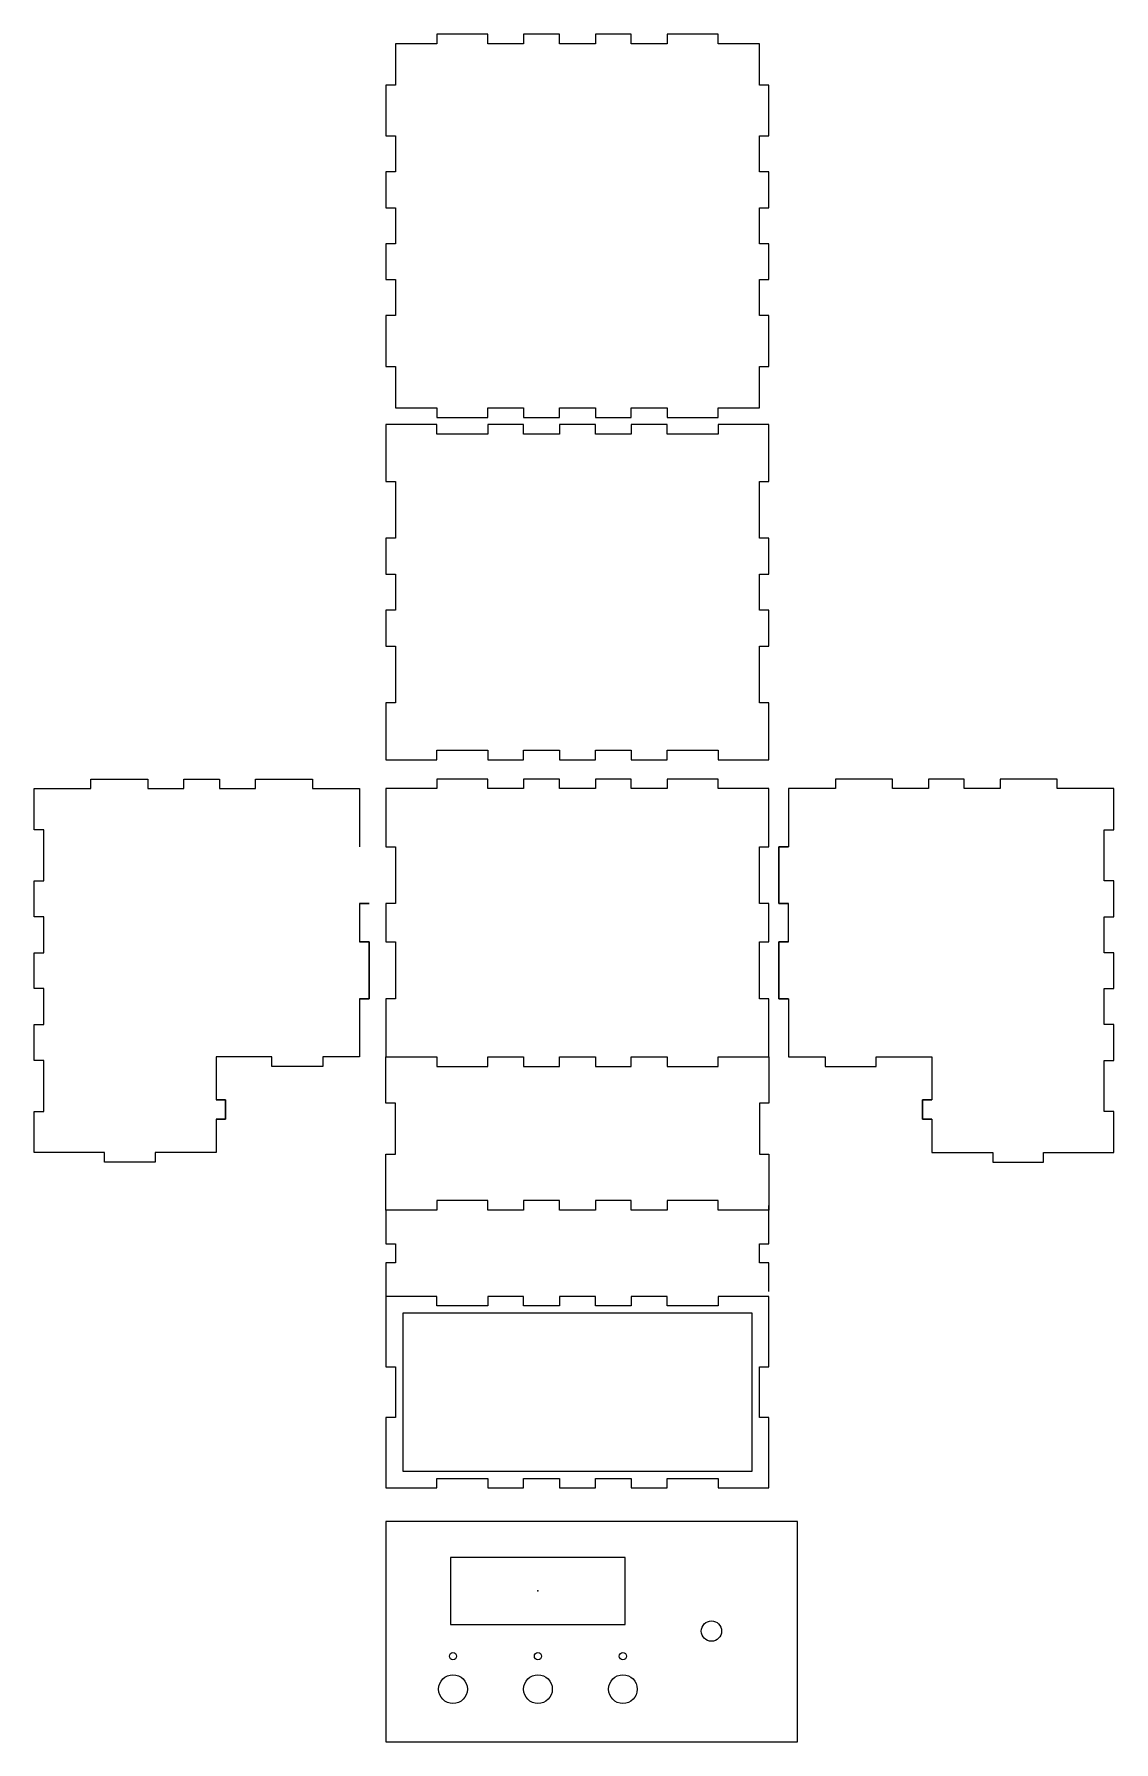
# Model space of a CAD drawing. Header units: millimetres. Extents: x 77 to 528, y -293 to 420.
import ezdxf

# ---------------------------------------------------------------- set-up
doc = ezdxf.new("R2010")
doc.units = ezdxf.units.MM
doc.header["$MEASUREMENT"] = 0
doc.layers.add('Default', color=5, linetype='Continuous', true_color=0x0008ff)
doc.layers.add('Layer 1', color=3, linetype='Continuous', true_color=0x00ff15)

msp = doc.modelspace()

# ---------------------------------------------------------------- linework, layer by layer
at = {"layer": 'Default'}
for points in [[(231, -180), (377, -180), (377, -114), (231, -114)], [(224, -293), (396, -293), (396, -201), (224, -201)], [(251, -244), (324, -244), (324, -216), (251, -216)]]:
    msp.add_lwpolyline(points, close=True, dxfattribs=at)
for centre, radius in [((360, -246.75), 4.25), ((252, -257.24), 1.5), ((287.5, -257.24), 1.5), ((323, -257.24), 1.5), ((252, -271), 6), ((287.5, -271), 6), ((323, -271), 6)]:
    msp.add_circle(centre, radius, dxfattribs=at)
msp.add_point((287.5, -230), dxfattribs=at)
at = {"layer": 'Layer 1'}
for p, q in [((245.25, 109, 24), (245.25, 105, 24)), ((266.5, 109, 24), (245.25, 109, 24)), ((266.5, 105, 24), (266.5, 109, 24)), ((281.5, 109, 24), (281.5, 105, 24)), ((296.5, 109, 24), (281.5, 109, 24)), ((296.5, 105, 24), (296.5, 109, 24)), ((311.5, 109, 24), (311.5, 105, 24)), ((326.5, 109, 24), (311.5, 109, 24)), ((326.5, 105, 24), (326.5, 109, 24)), ((341.5, 109, 24), (341.5, 105, 24)), ((362.75, 109, 24), (341.5, 109, 24)), ((362.75, 105, 24), (362.75, 109, 24)), ((245.25, 105, 24), (224, 105, 24)), ((224, 105, 24), (224, 80.75, 24)), ((281.5, 105, 24), (266.5, 105, 24)), ((311.5, 105, 24), (296.5, 105, 24)), ((341.5, 105, 24), (326.5, 105, 24)), ((384, 105, 24), (362.75, 105, 24)), ((384, 80.75, 24), (384, 105, 24)), ((224, 80.75, 24), (228, 80.75, 24)), ((228, 80.75, 24), (228, 57, 24)), ((380, 80.75, 24), (384, 80.75, 24)), ((380, 57, 24), (380, 80.75, 24)), ((224, 57, 24), (224, 41, 24)), ((228, 57, 24), (224, 57, 24)), ((384, 57, 24), (380, 57, 24)), ((384, 41, 24), (384, 57, 24)), ((224, 41, 24), (228, 41, 24)), ((228, 41, 24), (228, 17.25, 24)), ((380, 41, 24), (384, 41, 24)), ((380, 17.25, 24), (380, 41, 24)), ((224, 17.25, 24), (224, -7, 24)), ((228, 17.25, 24), (224, 17.25, 24)), ((384, 17.25, 24), (380, 17.25, 24)), ((384, -7, 24), (384, 17.25, 24))]:
    msp.add_line(p, q, dxfattribs=at)
for points in [[(228, 398.75), (224, 398.75), (224, 377.5), (228, 377.5), (228, 362.5), (224, 362.5), (224, 347.5), (228, 347.5), (228, 332.5), (224, 332.5), (224, 317.5), (228, 317.5), (228, 302.5), (224, 302.5), (224, 281.25), (228, 281.25), (228, 264), (245.25, 264), (245.25, 260), (266.5, 260), (266.5, 264), (281.5, 264), (281.5, 260), (296.5, 260), (296.5, 264), (311.5, 264), (311.5, 260), (326.5, 260), (326.5, 264), (341.5, 264), (341.5, 260), (362.75, 260), (362.75, 264), (380, 264), (380, 281.25), (384, 281.25), (384, 302.5), (380, 302.5), (380, 317.5), (384, 317.5), (384, 332.5), (380, 332.5), (380, 347.5), (384, 347.5), (384, 362.5), (380, 362.5), (380, 377.5), (384, 377.5), (384, 398.75), (380, 398.75), (380, 416), (362.75, 416), (362.75, 420), (341.5, 420), (341.5, 416), (326.5, 416), (326.5, 420), (311.5, 420), (311.5, 416), (296.5, 416), (296.5, 420), (281.5, 420), (281.5, 416), (266.5, 416), (266.5, 420), (245.25, 420), (245.25, 416), (228, 416)], [(224, 257), (224, 233.25), (228, 233.25), (228, 209.5), (224, 209.5), (224, 194.5), (228, 194.5), (228, 179.5), (224, 179.5), (224, 164.5), (228, 164.5), (228, 140.75), (224, 140.75), (224, 117), (245.25, 117), (245.25, 121), (266.5, 121), (266.5, 117), (281.5, 117), (281.5, 121), (296.5, 121), (296.5, 117), (311.5, 117), (311.5, 121), (326.5, 121), (326.5, 117), (341.5, 117), (341.5, 121), (362.75, 121), (362.75, 117), (384, 117), (384, 140.75), (380, 140.75), (380, 164.5), (384, 164.5), (384, 179.5), (380, 179.5), (380, 194.5), (384, 194.5), (384, 209.5), (380, 209.5), (380, 233.25), (384, 233.25), (384, 257), (362.75, 257), (362.75, 253), (341.5, 253), (341.5, 257), (326.5, 257), (326.5, 253), (311.5, 253), (311.5, 257), (296.5, 257), (296.5, 253), (281.5, 253), (281.5, 257), (266.5, 257), (266.5, 253), (245.25, 253), (245.25, 257)], [(217, 41), (213, 41), (217, 41), (217, 17.25), (213, 17.25), (217, 17.25)], [(362.75, -7), (384, -7), (384, -26.38), (380, -26.38), (380, -47.63), (384, -47.63), (384, -67), (384, -71), (362.75, -71), (362.75, -67), (341.5, -67), (341.5, -71), (326.5, -71), (326.5, -67), (311.5, -67), (311.5, -71), (296.5, -71), (296.5, -67), (281.5, -67), (281.5, -71), (266.5, -71), (266.5, -67), (245.25, -67), (245.25, -71), (224, -71), (224, -67), (224, -47.63), (228, -47.63), (228, -26.38), (224, -26.38), (224, -7), (245.25, -7), (245.25, -11), (266.5, -11), (266.5, -7), (281.5, -7), (281.5, -11), (296.5, -11), (296.5, -7), (311.5, -7), (311.5, -11), (326.5, -11), (326.5, -7), (341.5, -7), (341.5, -11), (362.75, -11)], [(384, -136.38), (384, -107), (362.75, -107), (362.75, -111), (341.5, -111), (341.5, -107), (326.5, -107), (326.5, -111), (311.5, -111), (311.5, -107), (296.5, -107), (296.5, -111), (281.5, -111), (281.5, -107), (266.5, -107), (266.5, -111), (245.25, -111), (245.25, -107), (224, -107), (224, -136.38), (228, -136.38), (228, -157.63), (224, -157.63), (224, -187), (228, -187), (245.25, -187), (245.25, -183), (266.5, -183), (266.5, -187), (281.5, -187), (281.5, -183), (296.5, -183), (296.5, -187), (311.5, -187), (311.5, -183), (326.5, -183), (326.5, -187), (341.5, -187), (341.5, -183), (362.75, -183), (362.75, -187), (380, -187), (384, -187), (384, -157.63), (380, -157.63), (380, -136.38)]]:
    msp.add_lwpolyline(points, close=True, dxfattribs=at)
for points in [[(213, 17.25), (213, -7), (197.62, -7), (197.62, -11), (176.37, -11), (176.37, -7), (157, -7), (153, -7), (153, -25), (157, -25), (157, -33), (153, -33), (153, -47), (127.63, -47), (127.63, -51), (106.38, -51), (106.38, -47), (77, -47), (77, -29.75), (81, -29.75), (81, -8.5), (77, -8.5), (77, 6.5), (81, 6.5), (81, 21.5), (77, 21.5), (77, 36.5), (81, 36.5), (81, 51.5), (77, 51.5), (77, 66.5), (81, 66.5), (81, 87.75), (77, 87.75), (77, 105), (100.75, 105), (100.75, 109), (124.5, 109), (124.5, 105), (139.5, 105), (139.5, 109), (154.5, 109), (154.5, 105), (169.5, 105), (169.5, 109), (193.25, 109), (193.25, 105), (213, 105), (213, 80.75)], [(452.12, -33), (452.12, -47), (477.5, -47), (477.5, -51), (498.75, -51), (498.75, -47), (528.12, -47), (528.12, -29.75), (524.12, -29.75), (524.12, -8.5), (528.12, -8.5), (528.12, 6.5), (524.12, 6.5), (524.12, 21.5), (528.13, 21.5), (528.13, 36.5), (524.12, 36.5), (524.12, 51.5), (528.13, 51.5), (528.13, 66.5), (524.12, 66.5), (524.12, 87.75), (528.13, 87.75), (528.12, 105), (504.37, 105), (504.37, 109), (480.62, 109), (480.62, 105), (465.62, 105), (465.62, 109), (450.62, 109), (450.62, 105), (435.62, 105), (435.62, 109), (411.87, 109), (411.87, 105), (392.13, 105), (392.13, 80.75)], [(392.13, 41), (388.12, 41), (388.12, 17.25), (392.13, 17.25), (388.12, 17.25), (388.12, 41), (392.13, 41), (392.13, 57), (388.12, 57), (388.12, 80.75), (392.13, 80.75), (388.12, 80.75), (388.12, 57), (392.13, 57)], [(213, 57), (217, 57), (213, 57), (213, 41)], [(392.13, 17.25), (392.13, -7), (407.5, -7), (407.5, -11), (428.75, -11), (428.75, -7), (448.13, -7), (452.12, -7), (452.12, -25), (448.12, -25), (448.12, -33), (452.12, -33), (448.12, -33), (448.12, -25), (452.12, -25)], [(153, -33), (157, -33), (157, -25), (153, -25)], [(224, -71), (224, -85), (228, -85), (228, -93), (224, -93), (224, -107)], [(384, -105), (384, -93), (380, -93), (380, -85), (384, -85), (384, -69)]]:
    msp.add_lwpolyline(points, dxfattribs=at)

doc.saveas('drawing.dxf')
